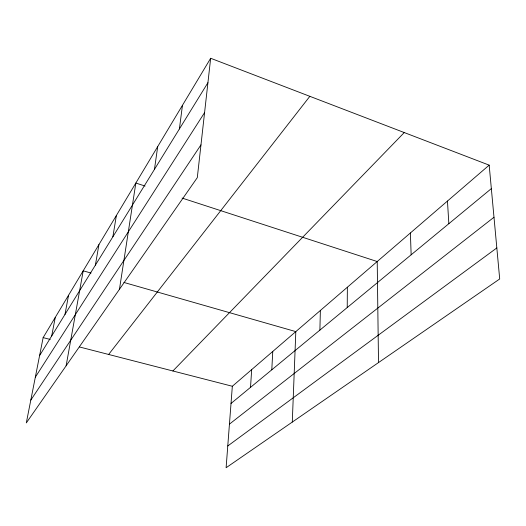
<?xml version="1.0" encoding="UTF-8"?>
<svg xmlns="http://www.w3.org/2000/svg" width="526" height="526" viewBox="0 0 526 526"><rect width="100%" height="100%" fill="white"/><g stroke="black" fill="none" stroke-linecap="round" stroke-linejoin="round"><path stroke-width="0.79" d="M347.226 307.552L347.364 287.229M319.893 330.111L320.367 310.478M292.285 422.076L295.816 331.61L123.893 282.449M271.791 369.811L272.764 351.46M250.521 387.36L251.678 369.607M489.173 165.144L232.334 386.262L226.108 467.732L499.7 278.971L489.173 165.144L210.663 58.268L43.139 337.62L26.3 422.924L197.303 177.637L210.663 58.268M179.405 128.936L182.45 105.318M154.453 169.385L157.708 146.576M119.448 289.313L135.839 183.041L145.084 186.053M112.88 236.772L116.371 215.509M95.384 265.143L98.927 244.597M66.125 365.8L83.207 270.811L91.031 273.053M64.981 314.423L68.558 295.244M51.693 335.956L55.263 317.408M39.601 355.569L207.928 82.694M35.327 377.188L204.581 112.603M30.81 400.082L200.971 144.854M108.632 354.458L309.84 96.33M172.883 370.981L404.257 132.559M231.019 403.455L491.343 188.624M229.441 424.127L493.993 217.245M227.771 445.976L496.827 247.937M43.139 337.62L50.246 339.448M79.446 346.956L232.334 386.262M182.075 198.078L377.214 261.534L378.51 362.585M447.455 201.064L448.849 223.695M410.385 232.979L411.154 254.801"/></g></svg>
